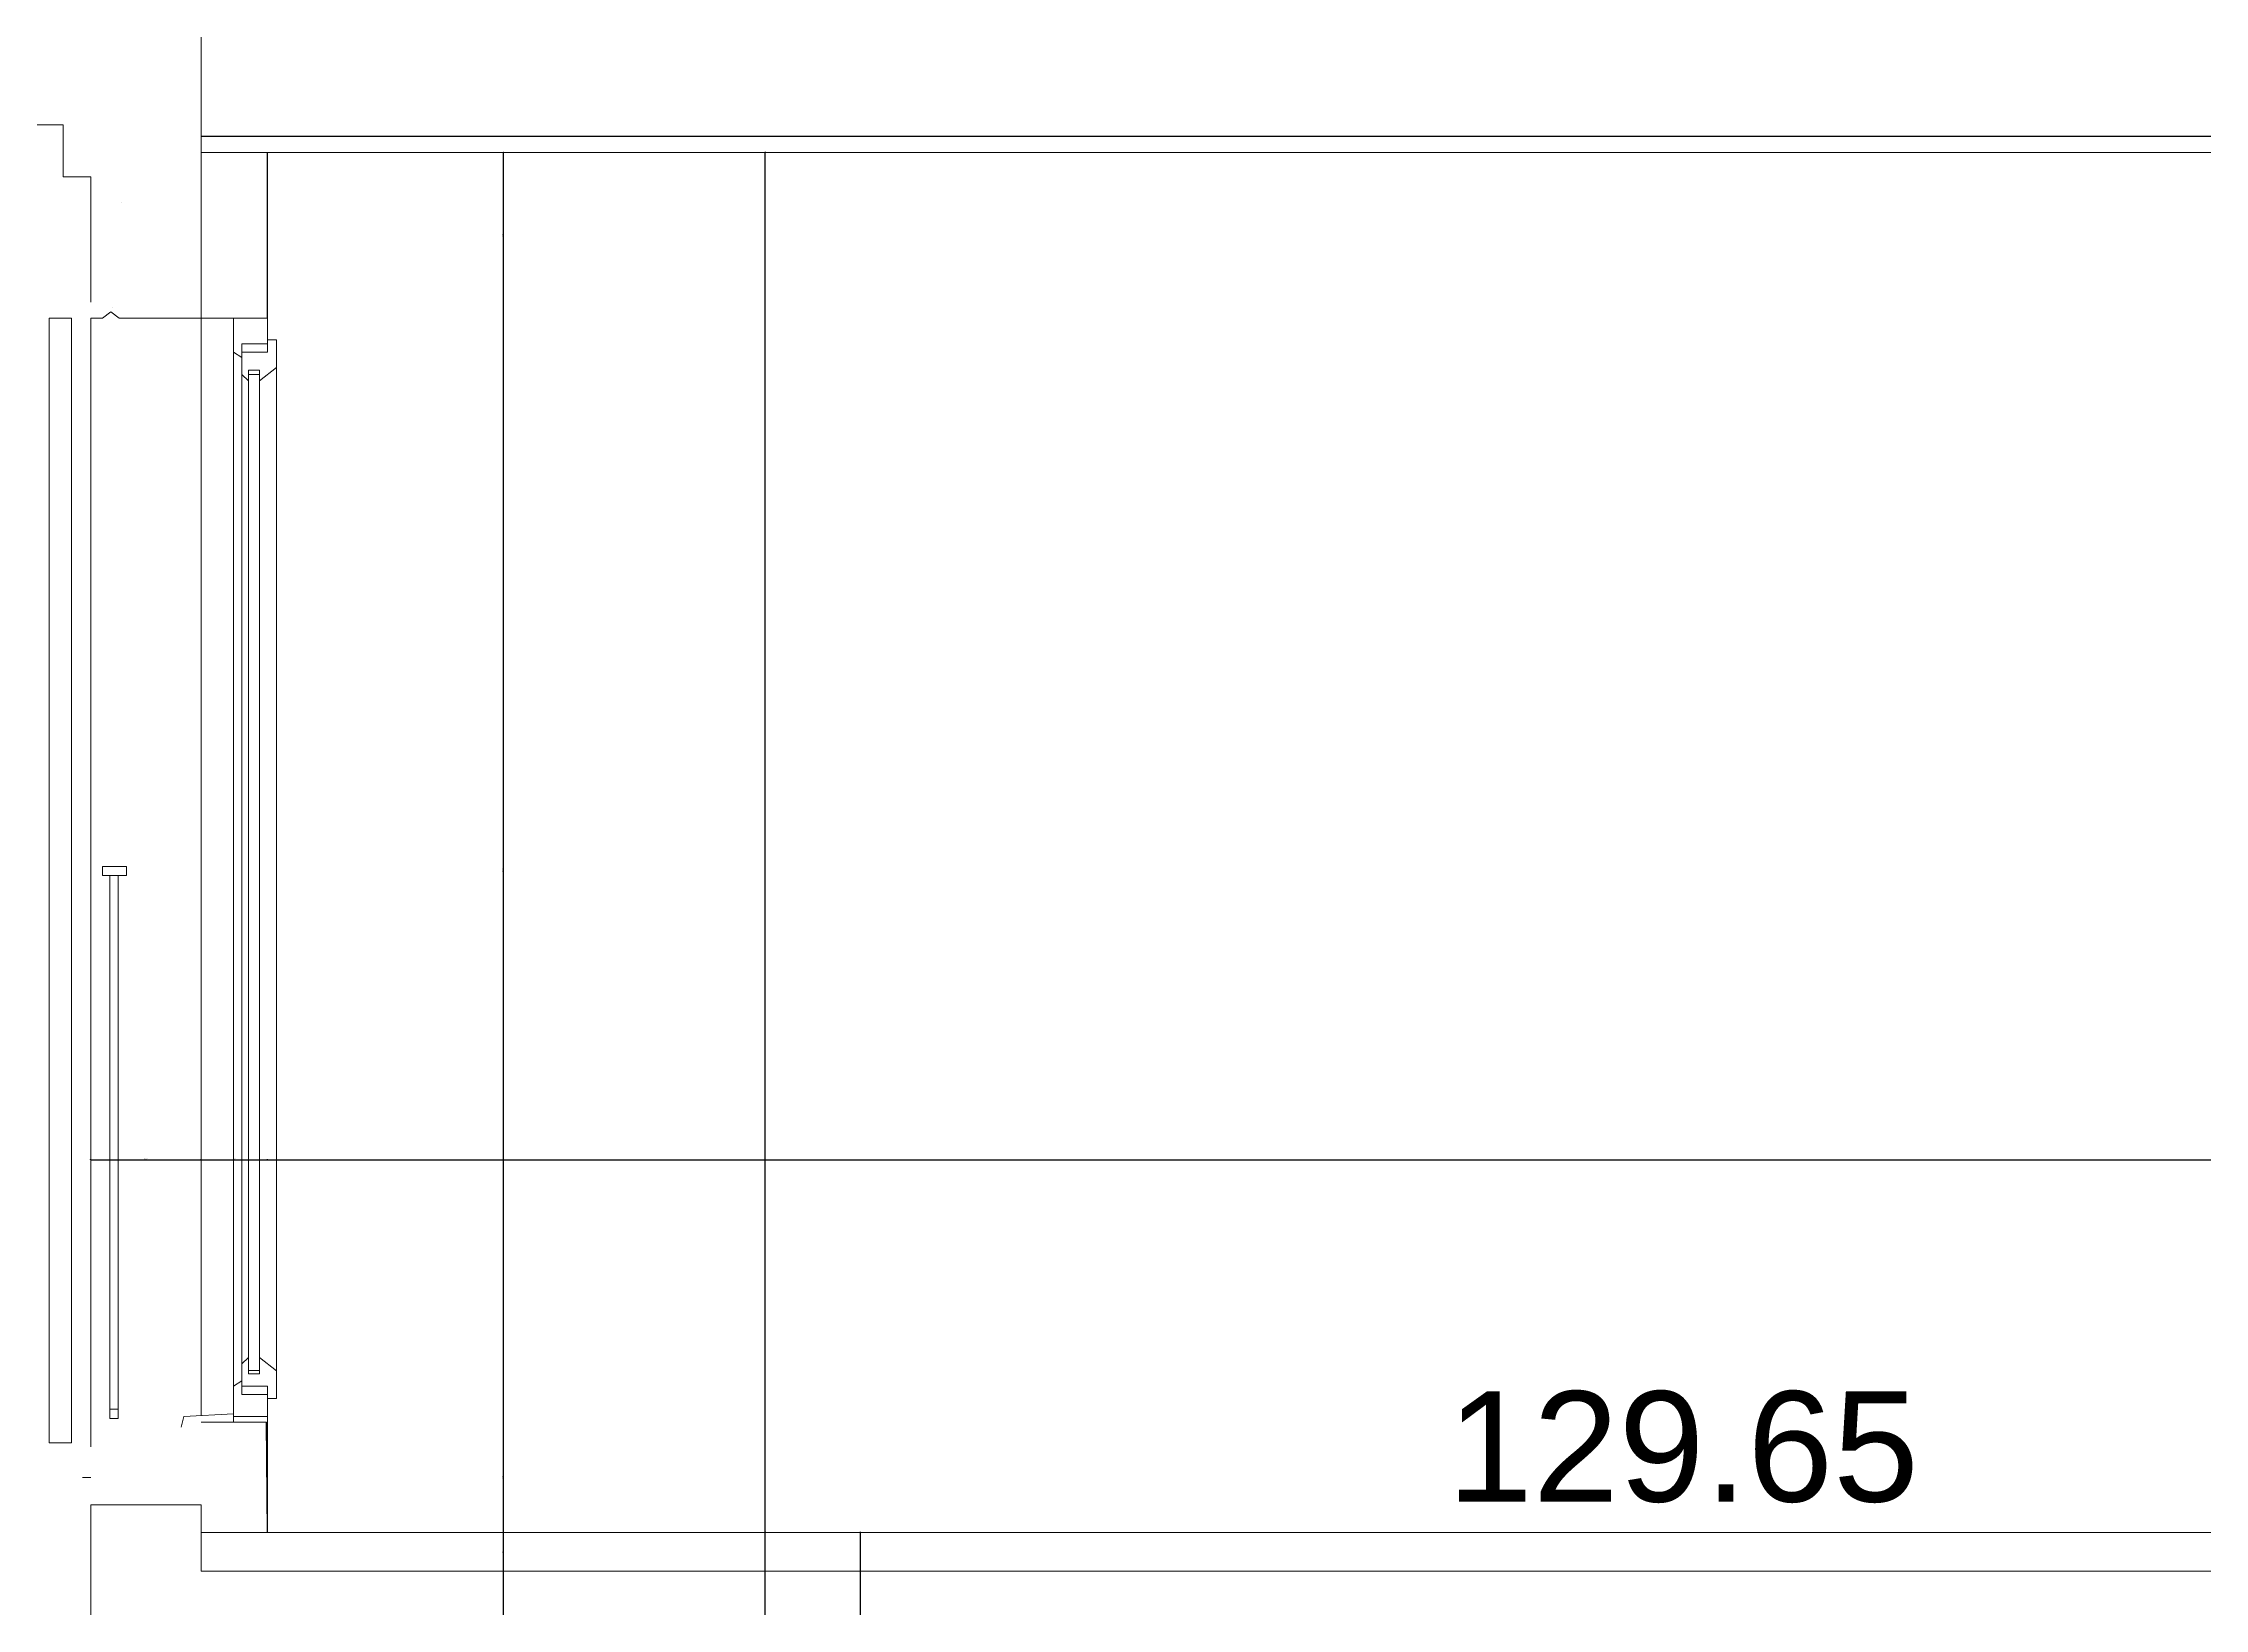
# Model space of a CAD drawing. Header units: metres. Extents: x -12536 to 12621, y -17191 to 9596.
# Drawn here: x -8906.2 to -8514.6, y -4721.6 to -4438 of the extents above; entities that cross this region are included whole.
import ezdxf

# ---------------------------------------------------------------- set-up
doc = ezdxf.new("R2010")
doc.units = ezdxf.units.M
doc.header["$MEASUREMENT"] = 0
doc.header["$PDMODE"] = 2
doc.header["$PDSIZE"] = 0.25
for name, color, linetype in [('Calque commun', 7, 'Continuous'), ('Cotations', 7, 'Continuous'), ('Textes', 7, 'Continuous')]:
    doc.layers.add(name, color=color, linetype=linetype)
doc.styles.add('Arial4', font='arial.ttf', dxfattribs={"height": 0.165})
doc.styles.add('Arial6', font='arial.ttf', dxfattribs={"height": 0.1})
doc.dimstyles.new('DIM26', dxfattribs={"dimtxt": 0.1, "dimasz": 0.025, "dimexe": 0.1, "dimexo": 0, "dimgap": 5e-05, "dimtad": 1, "dimzin": 1, "dimdsep": 46, "dimtxsty": 'Arial4', "dimblk": 'ORIGIN', "dimcen": 0.09, "dimdle": 0.1, "dimadec": 0, "dimazin": 0, "dimtfac": 1, "dimtdec": 4, "dimtix": 1, "dimtofl": 0, "dimtmove": 0, "dimatfit": 3, "dimfxl": 0.1, "dimfxlon": 1, "dimfrac": 2, "dimtolj": 1, "dimtzin": 0, "dimarcsym": 2})

# ---------------------------------------------------------------- blocks, each defined once
blk = doc.blocks.new('_ORIGIN')
at = {"color": 0, "linetype": 'ByBlock', "lineweight": -2}
blk.add_line((0, 0), (-1, 0), dxfattribs=at)
blk.add_circle((0, 0), 0.5, dxfattribs=at)
blk = doc.blocks.new('*D1613')
at = {"layer": 'Cotations', "color": 0, "linetype": 'ByBlock', "lineweight": -2, "transparency": 16777216}
for p, q in [((-8822.83, -4707.82), (-8822.93, -4707.82)), ((-8822.83, -4714.79), (-8822.83, -4707.84)), ((-8822.83, -4714.82), (-8822.93, -4714.82))]:
    blk.add_line(p, q, dxfattribs=at)
at = {"layer": 'Defpoints', "color": 0, "linetype": 'Continuous', "transparency": 16777216}
for p in [(-8822.83, -4707.82), (-8822.83, -4707.82), (-8822.83, -4714.82)]:
    blk.add_point(p, dxfattribs=at)
at = {"layer": 'Cotations', "color": 0, "linetype": 'Continuous', "lineweight": -2, "transparency": 16777216, "xscale": 0.02500000037252903, "yscale": 0.02500000037252903, "zscale": 0.02500000037252903}
for p, rotation in [((-8822.83, -4707.82), 90), ((-8822.83, -4714.82), 270)]:
    blk.add_blockref('_ORIGIN', p, dxfattribs=dict(at, rotation=rotation))
at = {"layer": 'Cotations', "color": 7, "linetype": 'Continuous', "lineweight": 5, "transparency": 16777216, "insert": (-8822.83, -4711.32), "char_height": 0.165, "attachment_point": 8, "rotation": 90, "line_spacing_factor": 0.776067, "style": 'Arial4'}
blk.add_mtext('\\A1;7.00', dxfattribs=at)
blk = doc.blocks.new('*D1614')
at = {"layer": 'Cotations', "color": 0, "linetype": 'ByBlock', "lineweight": -2, "transparency": 16777216}
for p, q in [((-8822.83, -4714.82), (-8822.93, -4714.82)), ((-8822.83, -4737.79), (-8822.83, -4714.84)), ((-8822.83, -4737.82), (-8822.93, -4737.82))]:
    blk.add_line(p, q, dxfattribs=at)
at = {"layer": 'Defpoints', "color": 0, "linetype": 'Continuous', "transparency": 16777216}
for p in [(-8822.83, -4714.82), (-8822.83, -4714.82), (-8822.83, -4737.82)]:
    blk.add_point(p, dxfattribs=at)
at = {"layer": 'Cotations', "color": 0, "linetype": 'Continuous', "lineweight": -2, "transparency": 16777216, "xscale": 0.02500000037252903, "yscale": 0.02500000037252903, "zscale": 0.02500000037252903}
for p, rotation in [((-8822.83, -4714.82), 90), ((-8822.83, -4737.82), 270)]:
    blk.add_blockref('_ORIGIN', p, dxfattribs=dict(at, rotation=rotation))
at = {"layer": 'Cotations', "color": 7, "linetype": 'Continuous', "lineweight": 5, "transparency": 16777216, "insert": (-8822.83, -4726.32), "char_height": 0.165, "attachment_point": 8, "rotation": 90, "line_spacing_factor": 0.776067, "style": 'Arial4'}
blk.add_mtext('\\A1;23.00', dxfattribs=at)
blk = doc.blocks.new('*D1616')
at = {"layer": 'Cotations', "color": 0, "linetype": 'ByBlock', "lineweight": -2, "transparency": 16777216}
for p, q in [((-8775.29, -4457.82), (-8775.49, -4457.82)), ((-8775.39, -4707.79), (-8775.39, -4457.84)), ((-8775.29, -4707.82), (-8775.49, -4707.82))]:
    blk.add_line(p, q, dxfattribs=at)
at = {"layer": 'Defpoints', "color": 0, "linetype": 'Continuous', "transparency": 16777216}
for p in [(-8775.39, -4457.82), (-8743.16, -4457.82), (-8743.16, -4707.82)]:
    blk.add_point(p, dxfattribs=at)
at = {"layer": 'Cotations', "color": 0, "linetype": 'Continuous', "lineweight": -2, "transparency": 16777216, "xscale": 0.02500000037252903, "yscale": 0.02500000037252903, "zscale": 0.02500000037252903}
for p, rotation in [((-8775.39, -4457.82), 90), ((-8775.39, -4707.82), 270)]:
    blk.add_blockref('_ORIGIN', p, dxfattribs=dict(at, rotation=rotation))
at = {"layer": 'Cotations', "color": 7, "linetype": 'Continuous', "lineweight": 5, "transparency": 16777216, "insert": (-8775.39, -4582.82), "char_height": 0.165, "attachment_point": 8, "rotation": 90, "line_spacing_factor": 0.776067, "style": 'Arial4'}
blk.add_mtext('\\A1;250.00', dxfattribs=at)
blk = doc.blocks.new('*D1617')
at = {"layer": 'Cotations', "color": 0, "linetype": 'ByBlock', "lineweight": -2, "transparency": 16777216}
for p, q in [((-8775.29, -4707.82), (-8775.49, -4707.82)), ((-8775.39, -4737.79), (-8775.39, -4707.84)), ((-8775.29, -4737.82), (-8775.49, -4737.82))]:
    blk.add_line(p, q, dxfattribs=at)
at = {"layer": 'Defpoints', "color": 0, "linetype": 'Continuous', "transparency": 16777216}
for p in [(-8775.39, -4707.82), (-8743.16, -4707.82), (-8743.16, -4737.82)]:
    blk.add_point(p, dxfattribs=at)
at = {"layer": 'Cotations', "color": 0, "linetype": 'Continuous', "lineweight": -2, "transparency": 16777216, "xscale": 0.02500000037252903, "yscale": 0.02500000037252903, "zscale": 0.02500000037252903}
for p, rotation in [((-8775.39, -4707.82), 90), ((-8775.39, -4737.82), 270)]:
    blk.add_blockref('_ORIGIN', p, dxfattribs=dict(at, rotation=rotation))
at = {"layer": 'Cotations', "color": 7, "linetype": 'Continuous', "lineweight": 5, "transparency": 16777216, "insert": (-8775.39, -4722.82), "char_height": 0.165, "attachment_point": 8, "rotation": 90, "line_spacing_factor": 0.776067, "style": 'Arial4'}
blk.add_mtext('\\A1;30.00', dxfattribs=at)
blk = doc.blocks.new('*D1592')
at = {"layer": 'Cotations', "color": 0, "linetype": 'ByBlock', "lineweight": -2, "transparency": 16777216}
for p, q in [((-8822.93, -4687.82), (-8822.73, -4687.82)), ((-8822.83, -4707.79), (-8822.83, -4687.84)), ((-8822.93, -4707.82), (-8822.73, -4707.82))]:
    blk.add_line(p, q, dxfattribs=at)
at = {"layer": 'Defpoints', "color": 0, "linetype": 'Continuous', "transparency": 16777216}
for p in [(-8836.81, -4687.82), (-8822.83, -4687.82), (-8836.81, -4707.82)]:
    blk.add_point(p, dxfattribs=at)
at = {"layer": 'Cotations', "color": 0, "linetype": 'Continuous', "lineweight": -2, "transparency": 16777216, "xscale": 0.02500000037252903, "yscale": 0.02500000037252903, "zscale": 0.02500000037252903}
for p, rotation in [((-8822.83, -4687.82), 90), ((-8822.83, -4707.82), 270)]:
    blk.add_blockref('_ORIGIN', p, dxfattribs=dict(at, rotation=rotation))
at = {"layer": 'Cotations', "color": 7, "linetype": 'Continuous', "lineweight": 5, "transparency": 16777216, "insert": (-8822.83, -4697.82), "char_height": 0.165, "attachment_point": 8, "rotation": 90, "line_spacing_factor": 0.776067, "style": 'Arial4'}
blk.add_mtext('\\A1;20.00', dxfattribs=at)
blk = doc.blocks.new('*D1593')
at = {"layer": 'Cotations', "color": 0, "linetype": 'ByBlock', "lineweight": -2, "transparency": 16777216}
for p, q in [((-8822.93, -4487.82), (-8822.73, -4487.82)), ((-8822.83, -4687.79), (-8822.83, -4487.84)), ((-8822.93, -4687.82), (-8822.73, -4687.82))]:
    blk.add_line(p, q, dxfattribs=at)
at = {"layer": 'Defpoints', "color": 0, "linetype": 'Continuous', "transparency": 16777216}
for p in [(-8836.81, -4487.82), (-8822.83, -4487.82), (-8836.81, -4687.82)]:
    blk.add_point(p, dxfattribs=at)
at = {"layer": 'Cotations', "color": 0, "linetype": 'Continuous', "lineweight": -2, "transparency": 16777216, "xscale": 0.02500000037252903, "yscale": 0.02500000037252903, "zscale": 0.02500000037252903}
for p, rotation in [((-8822.83, -4487.82), 90), ((-8822.83, -4687.82), 270)]:
    blk.add_blockref('_ORIGIN', p, dxfattribs=dict(at, rotation=rotation))
at = {"layer": 'Cotations', "color": 7, "linetype": 'Continuous', "lineweight": 5, "transparency": 16777216, "insert": (-8822.83, -4587.82), "char_height": 0.165, "attachment_point": 8, "rotation": 90, "line_spacing_factor": 0.776067, "style": 'Arial4'}
blk.add_mtext('\\A1;200.00', dxfattribs=at)
blk = doc.blocks.new('*D1594')
at = {"layer": 'Cotations', "color": 0, "linetype": 'ByBlock', "lineweight": -2, "transparency": 16777216}
for p, q in [((-8822.93, -4457.82), (-8822.73, -4457.82)), ((-8822.83, -4487.79), (-8822.83, -4457.84)), ((-8822.93, -4487.82), (-8822.73, -4487.82))]:
    blk.add_line(p, q, dxfattribs=at)
at = {"layer": 'Defpoints', "color": 0, "linetype": 'Continuous', "transparency": 16777216}
for p in [(-8836.81, -4457.82), (-8822.83, -4457.82), (-8836.81, -4487.82)]:
    blk.add_point(p, dxfattribs=at)
at = {"layer": 'Cotations', "color": 0, "linetype": 'Continuous', "lineweight": -2, "transparency": 16777216, "xscale": 0.02500000037252903, "yscale": 0.02500000037252903, "zscale": 0.02500000037252903}
for p, rotation in [((-8822.83, -4457.82), 90), ((-8822.83, -4487.82), 270)]:
    blk.add_blockref('_ORIGIN', p, dxfattribs=dict(at, rotation=rotation))
at = {"layer": 'Cotations', "color": 7, "linetype": 'Continuous', "lineweight": 5, "transparency": 16777216, "insert": (-8822.83, -4472.82), "char_height": 0.165, "attachment_point": 8, "rotation": 90, "line_spacing_factor": 0.776067, "style": 'Arial4'}
blk.add_mtext('\\A1;30.00', dxfattribs=at)
blk = doc.blocks.new('*D1604')
at = {"layer": 'Cotations', "color": 0, "linetype": 'ByBlock', "lineweight": -2, "transparency": 16777216}
for p, q in [((-8758.05, -4707.82), (-8758.25, -4707.82)), ((-8758.15, -4987.79), (-8758.15, -4707.84)), ((-8758.05, -4987.82), (-8758.25, -4987.82))]:
    blk.add_line(p, q, dxfattribs=at)
at = {"layer": 'Defpoints', "color": 0, "linetype": 'Continuous', "transparency": 16777216}
for p in [(-8758.15, -4707.82), (-8725.92, -4707.82), (-8725.92, -4987.82)]:
    blk.add_point(p, dxfattribs=at)
at = {"layer": 'Cotations', "color": 0, "linetype": 'Continuous', "lineweight": -2, "transparency": 16777216, "xscale": 0.02500000037252903, "yscale": 0.02500000037252903, "zscale": 0.02500000037252903}
for p, rotation in [((-8758.15, -4707.82), 90), ((-8758.15, -4987.82), 270)]:
    blk.add_blockref('_ORIGIN', p, dxfattribs=dict(at, rotation=rotation))
at = {"layer": 'Cotations', "color": 7, "linetype": 'Continuous', "lineweight": 5, "transparency": 16777216, "insert": (-8758.15, -4847.82), "char_height": 0.165, "attachment_point": 8, "rotation": 90, "line_spacing_factor": 0.776067, "style": 'Arial4'}
blk.add_mtext('\\A1;280.00', dxfattribs=at)
blk = doc.blocks.new('*D1607')
at = {"layer": 'Cotations', "color": 0, "linetype": 'ByBlock', "lineweight": -2, "transparency": 16777216}
for p, q in [((-8877.59, -4640.27), (-8877.59, -4640.17)), ((-8865.59, -4640.27), (-8865.59, -4640.17)), ((-8877.57, -4640.27), (-8865.62, -4640.27))]:
    blk.add_line(p, q, dxfattribs=at)
at = {"layer": 'Defpoints', "color": 0, "linetype": 'Continuous', "transparency": 16777216}
for p in [(-8877.59, -4640.27), (-8865.59, -4640.27), (-8865.59, -4640.27)]:
    blk.add_point(p, dxfattribs=at)
at = {"layer": 'Cotations', "color": 0, "linetype": 'Continuous', "lineweight": -2, "transparency": 16777216, "xscale": 0.02500000037252903, "yscale": 0.02500000037252903, "zscale": 0.02500000037252903, "rotation": 180}
blk.add_blockref('_ORIGIN', (-8877.59, -4640.27), dxfattribs=at)
at = {"layer": 'Cotations', "color": 0, "linetype": 'Continuous', "lineweight": -2, "transparency": 16777216, "xscale": 0.02500000037252903, "yscale": 0.02500000037252903, "zscale": 0.02500000037252903}
blk.add_blockref('_ORIGIN', (-8865.59, -4640.27), dxfattribs=at)
at = {"layer": 'Cotations', "color": 7, "linetype": 'Continuous', "lineweight": 5, "transparency": 16777216, "insert": (-8871.59, -4640.27), "char_height": 0.165, "attachment_point": 8, "line_spacing_factor": 0.776067, "style": 'Arial4'}
blk.add_mtext('\\A1;12.00', dxfattribs=at)
blk = doc.blocks.new('*D1608')
at = {"layer": 'Cotations', "color": 0, "linetype": 'ByBlock', "lineweight": -2, "transparency": 16777216}
for p, q in [((-8897.59, -4640.27), (-8897.59, -4640.17)), ((-8877.59, -4640.27), (-8877.59, -4640.17)), ((-8897.57, -4640.27), (-8877.62, -4640.27))]:
    blk.add_line(p, q, dxfattribs=at)
at = {"layer": 'Defpoints', "color": 0, "linetype": 'Continuous', "transparency": 16777216}
for p in [(-8897.59, -4640.27), (-8877.59, -4640.27), (-8877.59, -4640.27)]:
    blk.add_point(p, dxfattribs=at)
at = {"layer": 'Cotations', "color": 0, "linetype": 'Continuous', "lineweight": -2, "transparency": 16777216, "xscale": 0.02500000037252903, "yscale": 0.02500000037252903, "zscale": 0.02500000037252903, "rotation": 180}
blk.add_blockref('_ORIGIN', (-8897.59, -4640.27), dxfattribs=at)
at = {"layer": 'Cotations', "color": 0, "linetype": 'Continuous', "lineweight": -2, "transparency": 16777216, "xscale": 0.02500000037252903, "yscale": 0.02500000037252903, "zscale": 0.02500000037252903}
blk.add_blockref('_ORIGIN', (-8877.59, -4640.27), dxfattribs=at)
at = {"layer": 'Cotations', "color": 7, "linetype": 'Continuous', "lineweight": 5, "transparency": 16777216, "insert": (-8887.59, -4640.27), "char_height": 0.165, "attachment_point": 8, "line_spacing_factor": 0.776067, "style": 'Arial4'}
blk.add_mtext('\\A1;20.00', dxfattribs=at)
blk = doc.blocks.new('*D1591')
at = {"layer": 'Cotations', "color": 0, "linetype": 'ByBlock', "lineweight": -2, "transparency": 16777216}
for p, q in [((-8865.59, -4640.27), (-8865.59, -4640.17)), ((-8029.43, -4640.27), (-8029.43, -4640.17)), ((-8865.57, -4640.27), (-8029.45, -4640.27))]:
    blk.add_line(p, q, dxfattribs=at)
at = {"layer": 'Defpoints', "color": 0, "linetype": 'Continuous', "transparency": 16777216}
for p in [(-8865.59, -4640.27), (-8029.43, -4640.27), (-8029.43, -4640.27)]:
    blk.add_point(p, dxfattribs=at)
at = {"layer": 'Cotations', "color": 0, "linetype": 'Continuous', "lineweight": -2, "transparency": 16777216, "xscale": 0.02500000037252903, "yscale": 0.02500000037252903, "zscale": 0.02500000037252903, "rotation": 180}
blk.add_blockref('_ORIGIN', (-8865.59, -4640.27), dxfattribs=at)
at = {"layer": 'Cotations', "color": 0, "linetype": 'Continuous', "lineweight": -2, "transparency": 16777216, "xscale": 0.02500000037252903, "yscale": 0.02500000037252903, "zscale": 0.02500000037252903}
blk.add_blockref('_ORIGIN', (-8029.43, -4640.27), dxfattribs=at)
at = {"layer": 'Cotations', "color": 7, "linetype": 'Continuous', "lineweight": 5, "transparency": 16777216, "insert": (-8447.51, -4640.27), "char_height": 0.165, "attachment_point": 8, "line_spacing_factor": 0.776067, "style": 'Arial4'}
blk.add_mtext('\\A1;836.16', dxfattribs=at)

msp = doc.modelspace()

# ---------------------------------------------------------------- linework, layer by layer
at = {"layer": 'Calque commun', "color": 7, "linetype": 'Continuous', "lineweight": 20}
for p, q in [((-8877.592, -4454.315), (-8877.592, -4433.275)), ((-8877.592, -4487.815), (-8877.592, -4454.314)), ((-8017.431, -4454.816), (-8877.592, -4454.816)), ((-8877.592, -4457.815), (-8877.592, -4454.816)), ((-8017.431, -4457.815), (-8877.592, -4457.815)), ((-8865.591, -4487.815), (-8865.591, -4457.815)), ((-8892.043, -4466.816), (-8892.043, -4466.816)), ((-8877.592, -4487.814), (-8877.592, -4465.086)), ((-8897.591, -4477.363), (-8897.591, -4477.363)), ((-8893.943, -4486.657), (-8895.443, -4487.814)), ((-8892.443, -4487.814), (-8893.943, -4486.657)), ((-8895.443, -4487.815), (-8897.591, -4487.815)), ((-8892.443, -4487.815), (-8877.592, -4487.815)), ((-8865.591, -4686.815), (-8871.741, -4686.815)), ((-8865.591, -4686.815), (-8865.591, -4707.815)), ((-8877.592, -4702.814), (-8897.591, -4702.814)), ((-8897.591, -4767.815), (-8897.591, -4702.814)), ((-8877.592, -4702.814), (-8877.592, -4714.815)), ((-8017.43, -4714.815), (-8877.592, -4714.815))]:
    msp.add_line(p, q, dxfattribs=at)
at = {"layer": 'Calque commun', "color": 5, "linetype": 'ByBlock', "lineweight": -2}
msp.add_line((-8877.592, -4454.816), (-8017.431, -4454.816), dxfattribs=at)
at = {"layer": 'Calque commun', "color": 7, "linetype": 'Continuous', "lineweight": 5}
for p, q in [((-8865.591, -4457.815), (-8865.591, -4487.815)), ((-8893.668, -4485.822), (-8893.668, -4485.822)), ((-8897.591, -4487.815), (-8897.591, -4692.294)), ((-8877.932, -4487.815), (-8865.591, -4487.815)), ((-8865.591, -4487.815), (-8877.592, -4487.815)), ((-8865.591, -4487.815), (-8877.592, -4487.815)), ((-8877.592, -4487.815), (-8877.592, -4686.523)), ((-8871.741, -4487.815), (-8871.741, -4687.815)), ((-8865.591, -4492.464), (-8865.591, -4487.815)), ((-8871.741, -4492.464), (-8871.741, -4493.964)), ((-8871.741, -4493.964), (-8870.241, -4494.964)), ((-8870.241, -4493.964), (-8870.241, -4492.464)), ((-8870.241, -4492.464), (-8865.591, -4492.464)), ((-8870.241, -4494.964), (-8870.241, -4493.964)), ((-8865.591, -4493.964), (-8870.241, -4493.964)), ((-8870.241, -4493.964), (-8870.241, -4498.039)), ((-8863.94, -4491.766), (-8865.591, -4491.766)), ((-8865.591, -4491.766), (-8865.591, -4493.964)), ((-8863.94, -4496.766), (-8863.94, -4491.766)), ((-8870.241, -4498.039), (-8869.016, -4499.196)), ((-8870.241, -4498.039), (-8870.241, -4677.239)), ((-8869.016, -4498.039), (-8869.016, -4497.231)), ((-8869.016, -4497.231), (-8867.015, -4497.231)), ((-8869.016, -4497.231), (-8869.016, -4679.042)), ((-8869.016, -4499.196), (-8869.016, -4498.039)), ((-8869.016, -4498.039), (-8867.015, -4498.039)), ((-8867.015, -4499.2), (-8863.94, -4496.766)), ((-8867.015, -4497.231), (-8867.015, -4499.2)), ((-8867.015, -4497.231), (-8867.015, -4679.042)), ((-8863.94, -4496.766), (-8863.94, -4678.513)), ((-8894.142, -4588.8), (-8892.641, -4588.8)), ((-8894.142, -4685.462), (-8894.142, -4588.8)), ((-8892.641, -4588.8), (-8892.641, -4685.462)), ((-8870.241, -4677.239), (-8869.016, -4676.083)), ((-8870.241, -4681.315), (-8870.241, -4677.239)), ((-8869.016, -4678.448), (-8867.015, -4678.448)), ((-8869.016, -4679.042), (-8867.015, -4679.042)), ((-8867.015, -4676.079), (-8863.94, -4678.513)), ((-8863.94, -4678.513), (-8863.94, -4683.513)), ((-8871.741, -4681.315), (-8870.241, -4680.315)), ((-8870.241, -4682.815), (-8870.241, -4680.031)), ((-8870.241, -4681.315), (-8870.241, -4682.815)), ((-8865.591, -4681.315), (-8870.241, -4681.315)), ((-8865.591, -4682.815), (-8870.241, -4682.815)), ((-8870.241, -4682.815), (-8865.591, -4682.815)), ((-8865.591, -4686.815), (-8865.591, -4681.315)), ((-8892.641, -4685.462), (-8894.142, -4685.462)), ((-8880.708, -4686.815), (-8881.202, -4688.75)), ((-8880.708, -4686.815), (-8871.741, -4686.315)), ((-8863.94, -4683.513), (-8865.591, -4683.513)), ((-8877.592, -4687.815), (-8877.592, -4687.815)), ((-8865.741, -4687.815), (-8877.592, -4687.815)), ((-8865.741, -4687.815), (-8877.592, -4687.815)), ((-8877.592, -4687.815), (-8877.161, -4687.815)), ((-8899.091, -4697.815), (-8897.591, -4697.815))]:
    msp.add_line(p, q, dxfattribs=at)
at = {"layer": 'Calque commun', "color": 3, "linetype": 'ByBlock', "lineweight": -2}
for p, q in [((-8865.591, -4487.815), (-8865.591, -4457.815)), ((-8865.591, -4707.815), (-8865.741, -4687.815))]:
    msp.add_line(p, q, dxfattribs=at)
at = {"layer": 'Cotations', "color": 6, "linetype": 'Continuous', "lineweight": 20}
msp.add_polyline3d([(-8897.591, -4484.937, 0), (-8897.591, -4462.201, 0), (-8902.591, -4462.201, 0), (-8902.591, -4452.775, 0), (-8907.591, -4452.775, 0), (-8907.591, -4441.936, 0), (-8918.514, -4445.442, 0), (-8920.319, -4438.611, 0), (-8881.915, -4428.028, 0)], dxfattribs=at)

# ---------------------------------------------------------------- texts
at = {"layer": 'Textes', "color": 5, "linetype": 'ByBlock', "lineweight": -2, "style": 'Arial6'}
msp.add_text('129.65', height=20, dxfattribs=at).set_placement((-8651.858, -4702.215))

# ---------------------------------------------------------------- dimensions: what is measured, and where the dimension line sits
at = {"layer": 'Cotations', "color": 14, "linetype": 'Continuous', "lineweight": 5}
for p1, p2, distance, picture, middle in [((-8836.805, -4487.815), (-8836.805, -4457.815), -13.972, '*D1594', (-8822.917, -4472.815)), ((-8743.163, -4707.815), (-8743.163, -4457.815), 32.228, '*D1616', (-8775.476, -4582.815)), ((-8836.805, -4687.815), (-8836.805, -4487.815), -13.972, '*D1593', (-8822.917, -4587.815)), ((-8897.591, -4640.269), (-8877.592, -4640.269), 0, '*D1608', (-8887.592, -4640.184)), ((-8877.592, -4640.269), (-8865.591, -4640.269), 0, '*D1607', (-8871.592, -4640.184)), ((-8865.591, -4640.269), (-8029.43, -4640.269), 0, '*D1591', (-8447.511, -4640.184)), ((-8836.805, -4707.815), (-8836.805, -4687.815), -13.972, '*D1592', (-8822.917, -4697.815)), ((-8822.833, -4714.815), (-8822.833, -4707.815), 0, '*D1613', (-8822.917, -4711.315)), ((-8743.163, -4737.816), (-8743.163, -4707.815), 32.228, '*D1617', (-8775.476, -4722.816)), ((-8725.921, -4987.816), (-8725.921, -4707.815), 32.229, '*D1604', (-8758.234, -4847.816)), ((-8822.833, -4737.816), (-8822.833, -4714.815), 0, '*D1614', (-8822.917, -4726.316))]:
    dim = msp.add_aligned_dim(p1=p1, p2=p2, distance=distance, dimstyle='DIM26', override={"dimclrt": 7}, dxfattribs=at)
    dim.commit()
    dim.dimension.update_dxf_attribs({"geometry": picture, "text_midpoint": middle})

# ---------------------------------------------------------------- meshes
at = {"layer": 'Calque commun', "color": 7, "linetype": 'Continuous', "lineweight": 5}
mesh = msp.add_polyface(dxfattribs=at)
corners = [(-6352.223, -1261.028), (-12352.223, -1261.028), (-12352.223, -5461.028), (-6352.223, -5461.028)]
mesh.append_faces([[corners[k] for k in face] for face in [(0, 1, 2, 3)]], dxfattribs={"color": 7})
mesh = msp.add_polyface(dxfattribs=at)
corners = [(-8901.09, -4487.815), (-8905.091, -4487.815), (-8905.091, -4691.536), (-8901.09, -4691.536)]
mesh.append_faces([[corners[k] for k in face] for face in [(0, 1, 2, 3)]], dxfattribs={"color": 7})
at = {"layer": 'Calque commun', "color": 7, "linetype": 'Continuous', "lineweight": 20}
mesh = msp.add_polyface(dxfattribs=at)
corners = [(-8891.137, -4587.169), (-8895.428, -4587.169), (-8895.428, -4588.8), (-8891.137, -4588.8)]
mesh.append_faces([[corners[k] for k in face] for face in [(0, 1, 2, 3)]], dxfattribs={"color": 7})
mesh = msp.add_polyface(dxfattribs=at)
corners = [(-8892.641, -4687.169), (-8894.142, -4687.169), (-8894.142, -4685.462), (-8892.641, -4685.462)]
mesh.append_faces([[corners[k] for k in face] for face in [(0, 1, 2, 3)]], dxfattribs={"color": 7})
mesh = msp.add_polyface(dxfattribs=at)
corners = [(-8877.592, -4714.815), (-8877.592, -4707.815), (-8017.43, -4707.815), (-8017.43, -4714.815)]
mesh.append_faces([[corners[k] for k in face] for face in [(0, 1, 2, 3)]], dxfattribs={"color": 7})

doc.saveas('drawing.dxf')
